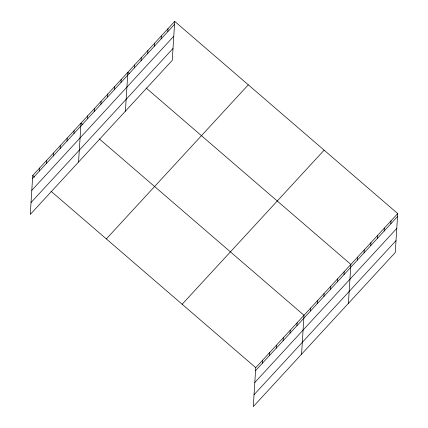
<?xml version="1.0" encoding="UTF-8"?>
<svg xmlns="http://www.w3.org/2000/svg" width="428" height="428" viewBox="0 0 428 428"><rect width="100%" height="100%" fill="white"/><g stroke="black" fill="none" stroke-linecap="round" stroke-linejoin="round"><path stroke-width="0.64" d="M174.71 21.4L32.731 175.501L30.286 214.428L172.259 60.327L174.71 21.4L397.714 213.572L395.269 252.499L253.29 406.6L255.741 367.673L397.714 213.572M39.44 170.981L39.627 168.017M46.336 163.496L46.524 160.532M53.233 156.011L53.42 153.047M60.129 148.527L60.316 145.563M67.025 141.042L67.212 138.078M73.921 133.557L74.108 130.594M78.554 162.035L81.004 123.109L82.93 124.762M87.51 118.807L87.697 115.844M94.203 111.542L94.39 108.578M100.896 104.277L101.083 101.313M107.594 97.012L107.776 94.048M114.287 89.746L114.469 86.782M120.98 82.481L121.167 79.517M125.409 111.184L127.86 72.252L129.299 73.498M134.365 67.956L134.553 64.986M141.058 60.69L141.245 57.721M147.751 53.425L147.938 50.461M154.444 46.16L154.631 43.196M161.137 38.895L161.324 35.931M167.829 31.629L168.017 28.665M262.45 363.153L262.637 360.189M269.346 355.668L269.533 352.704M276.242 348.183L276.429 345.219M283.138 340.699L283.325 337.735M290.034 333.214L290.221 330.245M296.93 325.729L297.118 322.76M301.563 354.207L304.014 315.276L99.285 138.859M310.519 310.979L310.707 308.01M317.212 303.714L317.399 300.75M323.905 296.449L324.092 293.485M330.598 289.184L330.785 286.22M337.291 281.918L337.478 278.954M343.984 274.653L344.171 271.689M348.413 303.35L350.864 264.424L146.135 88.002M357.369 260.122L357.557 257.158M364.062 252.862L364.249 249.893M370.755 245.597L370.942 242.628M377.448 238.332L377.635 235.368M384.141 231.066L384.328 228.103M390.839 223.801L391.021 220.837M32.544 178.465L174.522 24.364M31.8 190.332L173.779 36.236M31.03 202.562L173.008 48.46M106.326 238.915L248.304 84.819M182.146 304.255L324.124 150.153M255.553 370.637L397.532 216.536M254.804 382.504L396.783 228.402M254.034 394.734L396.012 240.632M32.731 175.501L34.657 177.16M51.012 191.252L255.741 367.673"/></g></svg>
